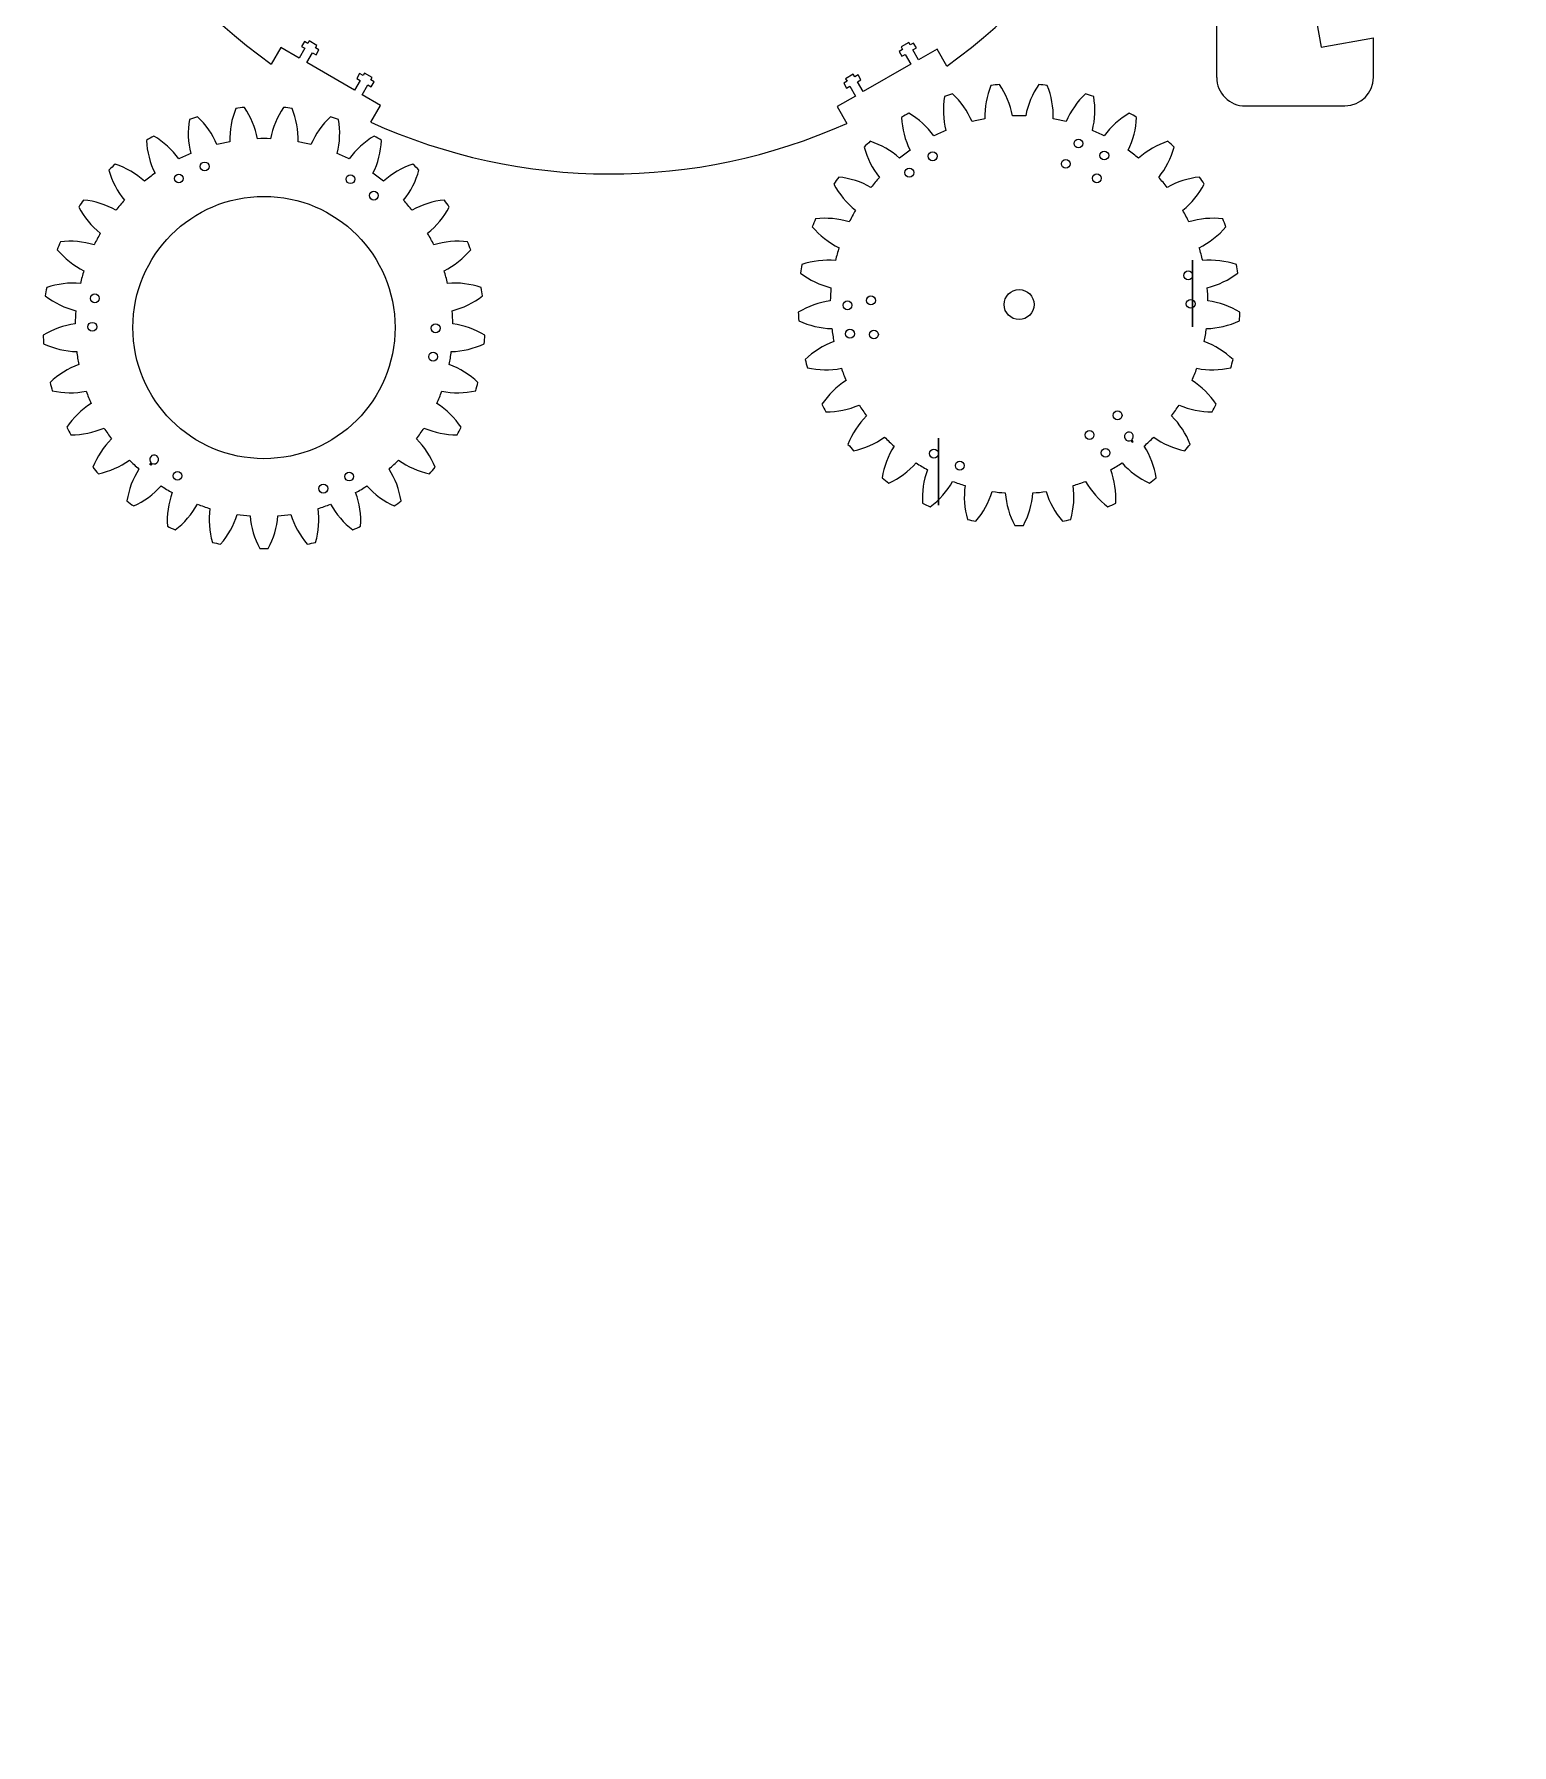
# Model space of a CAD drawing. Header units: millimetres. Extents: x -270 to 270, y -1120 to 1355.
# Drawn here: x -270 to 248, y -1120 to -520 of the extents above; entities that cross this region are included whole.
import ezdxf

# ---------------------------------------------------------------- set-up
doc = ezdxf.new("R2010")
doc.units = ezdxf.units.MM
doc.header["$MEASUREMENT"] = 0
doc.layers.add('Layer 1', color=7, linetype='Continuous')

msp = doc.modelspace()

# ---------------------------------------------------------------- linework, layer by layer
at = {"layer": 'Layer 1', "lineweight": 15}
for points, knots in [([(248.4518, 593.1388), (248.4518, 618.5439), (227.8569, 639.1388), (202.4518, 639.1388), (202.4518, 639.1388), (177.0468, 639.1389), (156.4518, 618.544), (156.4518, 593.1389), (156.4518, 593.1389), (156.4517, 567.7339), (177.0465, 547.1389), (202.4516, 547.1388), (202.4516, 547.1388), (227.8567, 547.1387), (248.4516, 567.7335), (248.4518, 593.1386), (248.4578, 1355.2916), (248.4518, -931.1672), (248.4518, 593.1388)], [0, 0, 0, 0, 0.2, 0.2, 0.2, 0.2, 0.4, 0.4, 0.4, 0.4, 0.6, 0.6, 0.6, 0.6, 1, 1, 1, 1.0002, 1.0002, 1.0002, 1.0002]), ([(-21.1555, 562.1872), (-21.1555, 587.5922), (-41.7503, 608.1871), (-67.1554, 608.1872), (-67.1554, 608.1872), (-92.5605, 608.1872), (-113.1554, 587.5924), (-113.1555, 562.1873), (-113.1555, 562.1873), (-113.1555, 536.7822), (-92.5607, 516.1873), (-67.1556, 516.1872), (-67.1556, 516.1872), (-41.7506, 516.1871), (-21.1556, 536.7818), (-21.1555, 562.1869), (-21.1525, 1324.3399), (-21.1555, -962.1128), (-21.1555, 562.1872)], [0, 0, 0, 0, 0.2, 0.2, 0.2, 0.2, 0.4, 0.4, 0.4, 0.4, 0.6, 0.6, 0.6, 0.6, 1, 1, 1, 1.0003, 1.0003, 1.0003, 1.0003]), ([(-14.8503, 404.3228), (-14.8503, 429.7279), (-35.4452, 450.3228), (-60.8503, 450.3228), (-60.8503, 450.3228), (-86.2554, 450.3228), (-106.8503, 429.728), (-106.8503, 404.3229), (-106.8503, 404.3229), (-106.8504, 378.9179), (-86.2556, 358.3229), (-60.8505, 358.3228), (-60.8505, 358.3228), (-35.4454, 358.3227), (-14.8505, 378.9175), (-14.8503, 404.3226), (-14.8443, 1166.4756), (-14.8503, -1119.9832), (-14.8503, 404.3228)], [0, 0, 0, 0, 0.2, 0.2, 0.2, 0.2, 0.4, 0.4, 0.4, 0.4, 0.6, 0.6, 0.6, 0.6, 1, 1, 1, 1.0002, 1.0002, 1.0002, 1.0002]), ([(144.9309, -535.1982), (144.9341, -537.8504), (145.9907, -540.3926), (147.8684, -542.2657), (147.8684, -542.2657), (149.746, -544.1388), (152.2908, -545.1893), (154.943, -545.1861)], [0, 0, 0, 0, 0.33333333, 0.33333333, 0.33333333, 0.33333333, 1, 1, 1, 1]), ([(97.9813, -558.3509), (97.9813, -557.4949), (97.2874, -556.8009), (96.4313, -556.8009), (96.4313, -556.8009), (95.5753, -556.8009), (94.8813, -557.4949), (94.8813, -558.3509), (94.8813, -558.3509), (94.8813, -559.2069), (95.5753, -559.9009), (96.4313, -559.9009), (96.4313, -559.9009), (97.2873, -559.9009), (97.9813, -559.2069), (97.9813, -558.3509)], [0, 0, 0, 0, 0.2, 0.2, 0.2, 0.2, 0.4, 0.4, 0.4, 0.4, 0.6, 0.6, 0.6, 0.6, 1, 1, 1, 1]), ([(46.8382, -562.8401), (46.8382, -561.9841), (46.1442, -561.2901), (45.2882, -561.2901), (45.2882, -561.2901), (44.4321, -561.2901), (43.7382, -561.9841), (43.7382, -562.8401), (43.7382, -562.8401), (43.7382, -563.6961), (44.4321, -564.3901), (45.2882, -564.3901), (45.2882, -564.3901), (46.1442, -564.3901), (46.8382, -563.6961), (46.8382, -562.8401)], [0, 0, 0, 0, 0.2, 0.2, 0.2, 0.2, 0.4, 0.4, 0.4, 0.4, 0.6, 0.6, 0.6, 0.6, 1, 1, 1, 1]), ([(93.548, -565.4973), (93.548, -564.6412), (92.8541, -563.9473), (91.998, -563.9473), (91.998, -563.9473), (91.142, -563.9473), (90.448, -564.6412), (90.448, -565.4973), (90.448, -565.4973), (90.448, -566.3533), (91.142, -567.0473), (91.998, -567.0473), (91.998, -567.0473), (92.8541, -567.0473), (93.548, -566.3533), (93.548, -565.4973)], [0, 0, 0, 0, 0.2, 0.2, 0.2, 0.2, 0.4, 0.4, 0.4, 0.4, 0.6, 0.6, 0.6, 0.6, 1, 1, 1, 1]), ([(107.0456, -562.5745), (107.0456, -561.7184), (106.3516, -561.0245), (105.4956, -561.0245), (105.4956, -561.0245), (104.6396, -561.0245), (103.9456, -561.7184), (103.9456, -562.5745), (103.9456, -562.5745), (103.9456, -563.4305), (104.6396, -564.1245), (105.4956, -564.1245), (105.4956, -564.1245), (106.3516, -564.1245), (107.0456, -563.4305), (107.0456, -562.5745)], [0, 0, 0, 0, 0.2, 0.2, 0.2, 0.2, 0.4, 0.4, 0.4, 0.4, 0.6, 0.6, 0.6, 0.6, 1, 1, 1, 1]), ([(-217.5983, -570.6272), (-217.5983, -569.7711), (-218.2923, -569.0772), (-219.1483, -569.0772), (-219.1483, -569.0772), (-220.0044, -569.0772), (-220.6983, -569.7711), (-220.6983, -570.6272), (-220.6983, -570.6272), (-220.6983, -571.4832), (-220.0044, -572.1772), (-219.1483, -572.1772), (-219.1483, -572.1772), (-218.2923, -572.1772), (-217.5983, -571.4832), (-217.5983, -570.6272)], [0, 0, 0, 0, 0.2, 0.2, 0.2, 0.2, 0.4, 0.4, 0.4, 0.4, 0.6, 0.6, 0.6, 0.6, 1, 1, 1, 1]), ([(-208.534, -566.4036), (-208.534, -565.5475), (-209.228, -564.8536), (-210.084, -564.8536), (-210.084, -564.8536), (-210.9401, -564.8536), (-211.634, -565.5475), (-211.634, -566.4036), (-211.634, -566.4036), (-211.634, -567.2596), (-210.9401, -567.9536), (-210.084, -567.9536), (-210.084, -567.9536), (-209.228, -567.9536), (-208.534, -567.2596), (-208.534, -566.4036)], [0, 0, 0, 0, 0.2, 0.2, 0.2, 0.2, 0.4, 0.4, 0.4, 0.4, 0.6, 0.6, 0.6, 0.6, 1, 1, 1, 1]), ([(-157.3909, -570.8928), (-157.3909, -570.0367), (-158.0848, -569.3428), (-158.9409, -569.3428), (-158.9409, -569.3428), (-159.7969, -569.3428), (-160.4909, -570.0367), (-160.4909, -570.8928), (-160.4909, -570.8928), (-160.4909, -571.7488), (-159.7969, -572.4428), (-158.9409, -572.4428), (-158.9409, -572.4428), (-158.0848, -572.4428), (-157.3909, -571.7488), (-157.3909, -570.8928)], [0, 0, 0, 0, 0.2, 0.2, 0.2, 0.2, 0.4, 0.4, 0.4, 0.4, 0.6, 0.6, 0.6, 0.6, 1, 1, 1, 1]), ([(38.6483, -568.5782), (38.6483, -567.7222), (37.9543, -567.0282), (37.0983, -567.0282), (37.0983, -567.0282), (36.2422, -567.0282), (35.5483, -567.7222), (35.5483, -568.5782), (35.5483, -568.5782), (35.5483, -569.4343), (36.2422, -570.1282), (37.0983, -570.1282), (37.0983, -570.1282), (37.9543, -570.1282), (38.6483, -569.4343), (38.6483, -568.5782)], [0, 0, 0, 0, 0.2, 0.2, 0.2, 0.2, 0.4, 0.4, 0.4, 0.4, 0.6, 0.6, 0.6, 0.6, 1, 1, 1, 1]), ([(104.4252, -570.5656), (104.4252, -569.7095), (103.7312, -569.0156), (102.8752, -569.0156), (102.8752, -569.0156), (102.0191, -569.0156), (101.3252, -569.7095), (101.3252, -570.5656), (101.3252, -570.5656), (101.3252, -571.4216), (102.0191, -572.1156), (102.8752, -572.1156), (102.8752, -572.1156), (103.7312, -572.1156), (104.4252, -571.4216), (104.4252, -570.5656)], [0, 0, 0, 0, 0.2, 0.2, 0.2, 0.2, 0.4, 0.4, 0.4, 0.4, 0.6, 0.6, 0.6, 0.6, 1, 1, 1, 1]), ([(-149.201, -576.6309), (-149.201, -575.7749), (-149.895, -575.0809), (-150.751, -575.0809), (-150.751, -575.0809), (-151.607, -575.0809), (-152.301, -575.7749), (-152.301, -576.6309), (-152.301, -576.6309), (-152.301, -577.4869), (-151.607, -578.1809), (-150.751, -578.1809), (-150.751, -578.1809), (-149.895, -578.1809), (-149.201, -577.4869), (-149.201, -576.6309)], [0, 0, 0, 0, 0.2, 0.2, 0.2, 0.2, 0.4, 0.4, 0.4, 0.4, 0.6, 0.6, 0.6, 0.6, 1, 1, 1, 1]), ([(-143.2746, -622.9011), (-143.2746, -597.4961), (-163.8695, -576.9012), (-189.2746, -576.9011), (-189.2746, -576.9011), (-214.6796, -576.9011), (-235.2746, -597.4959), (-235.2746, -622.901), (-235.2746, -622.901), (-235.2747, -648.3061), (-214.6799, -668.901), (-189.2748, -668.9011), (-189.2748, -668.9011), (-163.8697, -668.9012), (-143.2748, -648.3065), (-143.2746, -622.9014), (-143.2746, -622.9014), (-143.2746, -622.9011), (-143.2746, -622.9011)], [0, 0, 0, 0, 0.2, 0.2, 0.2, 0.2, 0.4, 0.4, 0.4, 0.4, 0.6, 0.6, 0.6, 0.6, 1, 1, 1, 1.0003, 1.0003, 1.0003, 1.0003]), ([(136.5049, -604.6211), (136.5049, -603.7651), (135.811, -603.0711), (134.9549, -603.0711), (134.9549, -603.0711), (134.0989, -603.0711), (133.4049, -603.7651), (133.4049, -604.6211), (133.4049, -604.6211), (133.4049, -605.4772), (134.0989, -606.1711), (134.9549, -606.1711), (134.9549, -606.1711), (135.811, -606.1711), (136.5049, -605.4772), (136.5049, -604.6212), (136.5049, -578.9412), (136.5049, -655.9811), (136.5049, -604.6211)], [0, 0, 0, 0, 0.2, 0.2, 0.2, 0.2, 0.4, 0.4, 0.4, 0.4, 0.6, 0.6, 0.6, 0.6, 1, 1, 1, 1.0001, 1.0001, 1.0001, 1.0001]), ([(-247.0577, -612.6738), (-247.0577, -611.8178), (-247.7516, -611.1238), (-248.6076, -611.1238), (-248.6076, -611.1238), (-249.4637, -611.1238), (-250.1576, -611.8178), (-250.1577, -612.6738), (-250.1577, -612.6738), (-250.1577, -613.5299), (-249.4637, -614.2238), (-248.6077, -614.2238), (-248.6077, -614.2238), (-247.7516, -614.2238), (-247.0577, -613.5299), (-247.0577, -612.6738)], [0, 0, 0, 0, 0.2, 0.2, 0.2, 0.2, 0.4, 0.4, 0.4, 0.4, 0.6, 0.6, 0.6, 0.6, 1, 1, 1, 1]), ([(25.1944, -613.3871), (25.1944, -612.5311), (24.5004, -611.8371), (23.6444, -611.8371), (23.6444, -611.8371), (22.7883, -611.8371), (22.0944, -612.5311), (22.0944, -613.3871), (22.0944, -613.3871), (22.0944, -614.2431), (22.7883, -614.9371), (23.6444, -614.9371), (23.6444, -614.9371), (24.5004, -614.9371), (25.1944, -614.2431), (25.1944, -613.3871)], [0, 0, 0, 0, 0.2, 0.2, 0.2, 0.2, 0.4, 0.4, 0.4, 0.4, 0.6, 0.6, 0.6, 0.6, 1, 1, 1, 1]), ([(80.8717, -614.8479), (80.8717, -611.9484), (78.5212, -609.5979), (75.6217, -609.5979), (75.6217, -609.5979), (72.7222, -609.5979), (70.3717, -611.9484), (70.3717, -614.8479), (70.3717, -614.8479), (70.3717, -617.7474), (72.7222, -620.0979), (75.6217, -620.0979), (75.6217, -620.0979), (78.5212, -620.0979), (80.8717, -617.7474), (80.8717, -614.8479)], [0, 0, 0, 0, 0.2, 0.2, 0.2, 0.2, 0.4, 0.4, 0.4, 0.4, 0.6, 0.6, 0.6, 0.6, 1, 1, 1, 1]), ([(16.9645, -615.1141), (16.9645, -614.258), (16.2705, -613.5641), (15.4145, -613.5641), (15.4145, -613.5641), (14.5584, -613.5641), (13.8645, -614.258), (13.8645, -615.1141), (13.8645, -615.1141), (13.8645, -615.9701), (14.5584, -616.6641), (15.4145, -616.6641), (15.4145, -616.6641), (16.2705, -616.6641), (16.9645, -615.9701), (16.9645, -615.1141)], [0, 0, 0, 0, 0.2, 0.2, 0.2, 0.2, 0.4, 0.4, 0.4, 0.4, 0.6, 0.6, 0.6, 0.6, 1, 1, 1, 1]), ([(137.3794, -614.5828), (137.3794, -613.7268), (136.6854, -613.0328), (135.8294, -613.0328), (135.8294, -613.0328), (134.9733, -613.0328), (134.2794, -613.7268), (134.2794, -614.5828), (134.2794, -614.5828), (134.2794, -615.4389), (134.9733, -616.1328), (135.8294, -616.1328), (135.8294, -616.1328), (136.6854, -616.1328), (137.3794, -615.4389), (137.3794, -614.5828)], [0, 0, 0, 0, 0.2, 0.2, 0.2, 0.2, 0.4, 0.4, 0.4, 0.4, 0.6, 0.6, 0.6, 0.6, 1, 1, 1, 1]), ([(-247.9321, -622.6355), (-247.9321, -621.7795), (-248.626, -621.0855), (-249.4821, -621.0855), (-249.4821, -621.0855), (-250.3381, -621.0855), (-251.0321, -621.7795), (-251.0321, -622.6355), (-251.0321, -622.6355), (-251.0321, -623.4916), (-250.3381, -624.1855), (-249.4821, -624.1855), (-249.4821, -624.1855), (-248.626, -624.1855), (-247.9321, -623.4916), (-247.9321, -622.6355)], [0, 0, 0, 0, 0.2, 0.2, 0.2, 0.2, 0.4, 0.4, 0.4, 0.4, 0.6, 0.6, 0.6, 0.6, 1, 1, 1, 1]), ([(-127.5172, -623.1668), (-127.5172, -622.3107), (-128.2111, -621.6168), (-129.0672, -621.6168), (-129.0672, -621.6168), (-129.9232, -621.6168), (-130.6172, -622.3107), (-130.6172, -623.1668), (-130.6172, -623.1668), (-130.6172, -624.0228), (-129.9232, -624.7168), (-129.0672, -624.7168), (-129.0672, -624.7168), (-128.2111, -624.7168), (-127.5172, -624.0228), (-127.5172, -623.1668)], [0, 0, 0, 0, 0.2, 0.2, 0.2, 0.2, 0.4, 0.4, 0.4, 0.4, 0.6, 0.6, 0.6, 0.6, 1, 1, 1, 1]), ([(17.8389, -625.0758), (17.8389, -624.2197), (17.1449, -623.5258), (16.2889, -623.5258), (16.2889, -623.5258), (15.4329, -623.5258), (14.7389, -624.2197), (14.7389, -625.0758), (14.7389, -625.0758), (14.7389, -625.9318), (15.4328, -626.6258), (16.2889, -626.6258), (16.2889, -626.6258), (17.1449, -626.6258), (17.8389, -625.9318), (17.8389, -625.0758)], [0, 0, 0, 0, 0.2, 0.2, 0.2, 0.2, 0.4, 0.4, 0.4, 0.4, 0.6, 0.6, 0.6, 0.6, 1, 1, 1, 1]), ([(26.2437, -625.3411), (26.2437, -624.4851), (25.5497, -623.7911), (24.6937, -623.7911), (24.6937, -623.7911), (23.8376, -623.7911), (23.1437, -624.4851), (23.1437, -625.3411), (23.1437, -625.3411), (23.1437, -626.1972), (23.8376, -626.8911), (24.6937, -626.8911), (24.6937, -626.8911), (25.5497, -626.8911), (26.2437, -626.1972), (26.2437, -625.3411)], [0, 0, 0, 0, 0.2, 0.2, 0.2, 0.2, 0.4, 0.4, 0.4, 0.4, 0.6, 0.6, 0.6, 0.6, 1, 1, 1, 1]), ([(-128.3916, -633.1285), (-128.3916, -632.2724), (-129.0856, -631.5785), (-129.9416, -631.5785), (-129.9416, -631.5785), (-130.7976, -631.5785), (-131.4916, -632.2724), (-131.4916, -633.1285), (-131.4916, -633.1285), (-131.4916, -633.9845), (-130.7977, -634.6785), (-129.9416, -634.6785), (-129.9416, -634.6785), (-129.0856, -634.6785), (-128.3916, -633.9845), (-128.3916, -633.1285)], [0, 0, 0, 0, 0.2, 0.2, 0.2, 0.2, 0.4, 0.4, 0.4, 0.4, 0.6, 0.6, 0.6, 0.6, 1, 1, 1, 1]), ([(47.2982, -667.1224), (47.2982, -666.2664), (46.6043, -665.5725), (45.7482, -665.5724), (45.7482, -665.5724), (44.8922, -665.5724), (44.1982, -666.2664), (44.1982, -667.1224), (44.1982, -667.1224), (44.1982, -667.9785), (44.8922, -668.6724), (45.7482, -668.6724), (45.7482, -668.6724), (46.6043, -668.6725), (47.2982, -667.9785), (47.2982, -667.1225), (47.2982, -641.4425), (47.2982, -718.4824), (47.2982, -667.1224)], [0, 0, 0, 0, 0.2, 0.2, 0.2, 0.2, 0.4, 0.4, 0.4, 0.4, 0.6, 0.6, 0.6, 0.6, 1, 1, 1, 1.0001, 1.0001, 1.0001, 1.0001]), ([(111.7222, -653.7065), (111.7222, -652.8504), (111.0282, -652.1565), (110.1722, -652.1565), (110.1722, -652.1565), (109.3161, -652.1565), (108.6222, -652.8504), (108.6222, -653.7065), (108.6222, -653.7065), (108.6222, -654.5625), (109.3161, -655.2565), (110.1722, -655.2565), (110.1722, -655.2565), (111.0282, -655.2565), (111.7222, -654.5625), (111.7222, -653.7065)], [0, 0, 0, 0, 0.2, 0.2, 0.2, 0.2, 0.4, 0.4, 0.4, 0.4, 0.6, 0.6, 0.6, 0.6, 1, 1, 1, 1]), ([(101.8943, -660.5922), (101.8943, -659.7362), (101.2004, -659.0422), (100.3443, -659.0422), (100.3443, -659.0422), (99.4883, -659.0422), (98.7943, -659.7362), (98.7943, -660.5922), (98.7943, -660.5922), (98.7943, -661.4483), (99.4883, -662.1422), (100.3443, -662.1422), (100.3443, -662.1422), (101.2004, -662.1422), (101.8943, -661.4483), (101.8943, -660.5922)], [0, 0, 0, 0, 0.2, 0.2, 0.2, 0.2, 0.4, 0.4, 0.4, 0.4, 0.6, 0.6, 0.6, 0.6, 1, 1, 1, 1]), ([(115.1913, -662.2628), (115.7944, -661.7114), (115.866, -660.7866), (115.3548, -660.1491), (115.3548, -660.1491), (114.8437, -659.5116), (113.9254, -659.3804), (113.2561, -659.8493), (113.2561, -659.8493), (112.5869, -660.3182), (112.3966, -661.226), (112.8213, -661.9242), (112.8213, -661.9242), (113.2459, -662.6223), (114.1396, -662.8709), (114.8637, -662.4923)], [0, 0, 0, 0, 0.2, 0.2, 0.2, 0.2, 0.4, 0.4, 0.4, 0.4, 0.6, 0.6, 0.6, 0.6, 1, 1, 1, 1]), ([(107.5057, -666.8568), (107.5057, -666.0008), (106.8117, -665.3068), (105.9557, -665.3068), (105.9557, -665.3068), (105.0996, -665.3068), (104.4057, -666.0008), (104.4057, -666.8568), (104.4057, -666.8568), (104.4057, -667.7129), (105.0996, -668.4068), (105.9557, -668.4068), (105.9557, -668.4068), (106.8117, -668.4068), (107.5057, -667.7129), (107.5057, -666.8568)], [0, 0, 0, 0, 0.2, 0.2, 0.2, 0.2, 0.4, 0.4, 0.4, 0.4, 0.6, 0.6, 0.6, 0.6, 1, 1, 1, 1]), ([(-228.5164, -670.545), (-227.7923, -670.9236), (-226.8986, -670.675), (-226.474, -669.9769), (-226.474, -669.9769), (-226.0493, -669.2787), (-226.2396, -668.3708), (-226.9088, -667.902), (-226.9088, -667.902), (-227.5781, -667.4331), (-228.4964, -667.5643), (-229.0075, -668.2018), (-229.0075, -668.2018), (-229.5187, -668.8393), (-229.4472, -669.7641), (-228.844, -670.3154)], [0, 0, 0, 0, 0.2, 0.2, 0.2, 0.2, 0.4, 0.4, 0.4, 0.4, 0.6, 0.6, 0.6, 0.6, 1, 1, 1, 1]), ([(56.3625, -671.346), (56.3625, -670.49), (55.6686, -669.796), (54.8125, -669.796), (54.8125, -669.796), (53.9565, -669.796), (53.2625, -670.49), (53.2625, -671.346), (53.2625, -671.346), (53.2625, -672.2021), (53.9565, -672.896), (54.8125, -672.896), (54.8125, -672.896), (55.6686, -672.896), (56.3625, -672.2021), (56.3625, -671.346)], [0, 0, 0, 0, 0.2, 0.2, 0.2, 0.2, 0.4, 0.4, 0.4, 0.4, 0.6, 0.6, 0.6, 0.6, 1, 1, 1, 1]), ([(-218.0584, -674.9095), (-218.0584, -674.0535), (-218.7523, -673.3595), (-219.6084, -673.3595), (-219.6084, -673.3595), (-220.4644, -673.3595), (-221.1584, -674.0535), (-221.1584, -674.9095), (-221.1584, -674.9095), (-221.1584, -675.7655), (-220.4644, -676.4595), (-219.6084, -676.4595), (-219.6084, -676.4595), (-218.7524, -676.4595), (-218.0584, -675.7656), (-218.0584, -674.9095)], [0, 0, 0, 0, 0.2, 0.2, 0.2, 0.2, 0.4, 0.4, 0.4, 0.4, 0.6, 0.6, 0.6, 0.6, 1, 1, 1, 1]), ([(-166.9152, -679.3987), (-166.9152, -678.5427), (-167.6092, -677.8487), (-168.4652, -677.8487), (-168.4652, -677.8487), (-169.3213, -677.8487), (-170.0152, -678.5427), (-170.0152, -679.3987), (-170.0152, -679.3987), (-170.0152, -680.2547), (-169.3213, -680.9487), (-168.4652, -680.9487), (-168.4652, -680.9487), (-167.6092, -680.9487), (-166.9152, -680.2548), (-166.9152, -679.3987)], [0, 0, 0, 0, 0.2, 0.2, 0.2, 0.2, 0.4, 0.4, 0.4, 0.4, 0.6, 0.6, 0.6, 0.6, 1, 1, 1, 1]), ([(-157.8509, -675.1751), (-157.8509, -674.3191), (-158.5449, -673.6251), (-159.4009, -673.6251), (-159.4009, -673.6251), (-160.257, -673.6251), (-160.9509, -674.3191), (-160.9509, -675.1751), (-160.9509, -675.1751), (-160.9509, -676.0312), (-160.257, -676.7251), (-159.4009, -676.7251), (-159.4009, -676.7251), (-158.5449, -676.7251), (-157.8509, -676.0312), (-157.8509, -675.1751)], [0, 0, 0, 0, 0.2, 0.2, 0.2, 0.2, 0.4, 0.4, 0.4, 0.4, 0.6, 0.6, 0.6, 0.6, 1, 1, 1, 1])]:
    msp.add_open_spline(points, degree=3, knots=knots, dxfattribs=at)
for points in [[(144.9309, -535.1982), (144.9309, -535.1982), (144.5692, -235.1984), (144.5692, -235.1984)], [(-269.8805, -385.7141), (-264.239, -443.6866), (-233.9673, -496.4428), (-186.7636, -530.5667)], [(50.2155, -531.198), (97.6004, -497.3261), (128.1527, -444.7319), (134.103, -386.7903)], [(179.7323, -514.1678), (179.7323, -514.1678), (181.5855, -524.6045), (181.5855, -524.6045)], [(181.5855, -524.6045), (181.5855, -524.6045), (199.9143, -521.3499), (199.9143, -521.3499)], [(199.9309, -535.1319), (199.9309, -535.1319), (199.9143, -521.3499), (199.9143, -521.3499)], [(-183.3517, -524.6933), (-183.3517, -524.6933), (-186.7636, -530.5667), (-186.7636, -530.5667)], [(-176.9097, -528.4355), (-176.9097, -528.4355), (-183.3517, -524.6933), (-183.3517, -524.6933)], [(-174.9005, -524.9767), (-174.9005, -524.9767), (-176.9097, -528.4355), (-176.9097, -528.4355)], [(-175.0805, -522.5592), (-175.0805, -522.5592), (-176.0851, -524.2885), (-176.0851, -524.2885)], [(-176.0851, -524.2885), (-176.0851, -524.2885), (-174.9005, -524.9767), (-174.9005, -524.9767)], [(-173.8959, -523.2473), (-173.8959, -523.2473), (-175.0805, -522.5592), (-175.0805, -522.5592)], [(-174.2292, -529.9926), (-174.2292, -529.9926), (-172.22, -526.5338), (-172.22, -526.5338)], [(-173.3936, -522.3826), (-173.3936, -522.3826), (-173.8959, -523.2473), (-173.8959, -523.2473)], [(-170.713, -523.9398), (-170.713, -523.9398), (-173.3936, -522.3826), (-173.3936, -522.3826)], [(-172.22, -526.5338), (-172.22, -526.5338), (-171.0267, -527.227), (-171.0267, -527.227)], [(-171.2153, -524.8045), (-171.2153, -524.8045), (-170.713, -523.9398), (-170.713, -523.9398)], [(-170.0221, -525.4976), (-170.0221, -525.4976), (-171.2153, -524.8045), (-171.2153, -524.8045)], [(-171.0267, -527.227), (-171.0267, -527.227), (-170.0221, -525.4976), (-170.0221, -525.4976)], [(34.6982, -525.353), (34.6982, -525.353), (33.5099, -526.0349), (33.5099, -526.0349)], [(33.5099, -526.0349), (33.5099, -526.0349), (34.5053, -527.7696), (34.5053, -527.7696)], [(36.8893, -522.9428), (36.8893, -522.9428), (34.2005, -524.4857), (34.2005, -524.4857)], [(34.2005, -524.4857), (34.2005, -524.4857), (34.6982, -525.353), (34.6982, -525.353)], [(34.5053, -527.7696), (34.5053, -527.7696), (35.6936, -527.0877), (35.6936, -527.0877)], [(35.6936, -527.0877), (35.6936, -527.0877), (37.6844, -530.5572), (37.6844, -530.5572)], [(37.387, -523.8102), (37.387, -523.8102), (36.8893, -522.9428), (36.8893, -522.9428)], [(38.584, -523.1234), (38.584, -523.1234), (37.387, -523.8102), (37.387, -523.8102)], [(38.3824, -525.5449), (38.3824, -525.5449), (39.5793, -524.8581), (39.5793, -524.8581)], [(40.3732, -529.0143), (40.3732, -529.0143), (38.3824, -525.5449), (38.3824, -525.5449)], [(39.5793, -524.8581), (39.5793, -524.8581), (38.584, -523.1234), (38.584, -523.1234)], [(46.8349, -525.3065), (46.8349, -525.3065), (40.3732, -529.0143), (40.3732, -529.0143)], [(50.2155, -531.198), (50.2155, -531.198), (46.8349, -525.3065), (46.8349, -525.3065)], [(-157.5407, -539.6871), (-157.5407, -539.6871), (-174.2292, -529.9926), (-174.2292, -529.9926)], [(-155.7115, -533.8108), (-155.7115, -533.8108), (-156.7161, -535.5402), (-156.7161, -535.5402)], [(-154.5268, -534.499), (-154.5268, -534.499), (-155.7115, -533.8108), (-155.7115, -533.8108)], [(-154.0245, -533.6343), (-154.0245, -533.6343), (-154.5268, -534.499), (-154.5268, -534.499)], [(-151.344, -535.1914), (-151.344, -535.1914), (-154.0245, -533.6343), (-154.0245, -533.6343)], [(37.6844, -530.5572), (37.6844, -530.5572), (20.9444, -540.1626), (20.9444, -540.1626)], [(-155.5314, -536.2283), (-155.5314, -536.2283), (-157.5407, -539.6871), (-157.5407, -539.6871)], [(-156.7161, -535.5402), (-156.7161, -535.5402), (-155.5314, -536.2283), (-155.5314, -536.2283)], [(-154.8601, -541.2442), (-154.8601, -541.2442), (-152.8509, -537.7855), (-152.8509, -537.7855)], [(-152.8509, -537.7855), (-152.8509, -537.7855), (-151.6576, -538.4787), (-151.6576, -538.4787)], [(-151.8463, -536.0561), (-151.8463, -536.0561), (-151.344, -535.1914), (-151.344, -535.1914)], [(-150.653, -536.7493), (-150.653, -536.7493), (-151.8463, -536.0561), (-151.8463, -536.0561)], [(-151.6576, -538.4787), (-151.6576, -538.4787), (-150.653, -536.7493), (-150.653, -536.7493)], [(15.2695, -536.5013), (15.2695, -536.5013), (14.0812, -537.1831), (14.0812, -537.1831)], [(14.0812, -537.1831), (14.0812, -537.1831), (15.0766, -538.9179), (15.0766, -538.9179)], [(17.4606, -534.0911), (17.4606, -534.0911), (14.7718, -535.634), (14.7718, -535.634)], [(14.7718, -535.634), (14.7718, -535.634), (15.2695, -536.5013), (15.2695, -536.5013)], [(15.0766, -538.9179), (15.0766, -538.9179), (16.2649, -538.236), (16.2649, -538.236)], [(16.2649, -538.236), (16.2649, -538.236), (18.2556, -541.7054), (18.2556, -541.7054)], [(17.9583, -534.9585), (17.9583, -534.9585), (17.4606, -534.0911), (17.4606, -534.0911)], [(19.1552, -534.2716), (19.1552, -534.2716), (17.9583, -534.9585), (17.9583, -534.9585)], [(18.9537, -536.6932), (18.9537, -536.6932), (20.1506, -536.0064), (20.1506, -536.0064)], [(20.9444, -540.1626), (20.9444, -540.1626), (18.9537, -536.6932), (18.9537, -536.6932)], [(20.1506, -536.0064), (20.1506, -536.0064), (19.1552, -534.2716), (19.1552, -534.2716)], [(65.7576, -537.9782), (64.2504, -541.6943), (63.5303, -545.6825), (63.6427, -549.6909)], [(68.7306, -537.6549), (67.7376, -537.7435), (66.7464, -537.8513), (65.7576, -537.9782)], [(73.3138, -548.6391), (72.5619, -544.7002), (71.0013, -540.9601), (68.7306, -537.6549)], [(82.5129, -537.6549), (80.2421, -540.9601), (78.6815, -544.7002), (77.9296, -548.6391)], [(85.4859, -537.9782), (84.4971, -537.8513), (83.5059, -537.7435), (82.5129, -537.6549)], [(87.6007, -549.6909), (87.7131, -545.6825), (86.9931, -541.6944), (85.4859, -537.9784)], [(189.9429, -545.1439), (195.4658, -545.1373), (199.9375, -540.6548), (199.9309, -535.1319)], [(-196.1658, -545.7081), (-197.1588, -545.7968), (-198.15, -545.9046), (-199.1388, -546.0315)], [(-191.5825, -556.6924), (-192.3344, -552.7534), (-193.895, -549.0133), (-196.1658, -545.7081)], [(-182.3835, -545.7081), (-184.6542, -549.0133), (-186.2148, -552.7534), (-186.9667, -556.6924)], [(-179.4105, -546.0315), (-180.3993, -545.9046), (-181.3905, -545.7968), (-182.3835, -545.7081)], [(-148.4182, -544.9864), (-148.4182, -544.9864), (-154.8601, -541.2442), (-154.8601, -541.2442)], [(-151.8301, -550.8598), (-151.8301, -550.8598), (-148.4182, -544.9864), (-148.4182, -544.9864)], [(18.2556, -541.7054), (18.2556, -541.7054), (11.7938, -545.4132), (11.7938, -545.4132)], [(11.7938, -545.4132), (11.7938, -545.4132), (15.1744, -551.3047), (15.1744, -551.3047)], [(49.4635, -541.8959), (48.7904, -545.849), (48.9445, -549.8988), (49.916, -553.7894)], [(52.2975, -540.941), (51.3467, -541.2411), (50.4019, -541.5594), (49.4635, -541.8959)], [(59.1348, -550.6832), (57.5538, -546.998), (55.2256, -543.6808), (52.2975, -540.941)], [(98.946, -540.941), (96.0178, -543.6808), (93.6897, -546.998), (92.1086, -550.6832)], [(101.78, -541.8959), (100.8416, -541.5594), (99.8967, -541.2411), (98.946, -540.941)], [(101.3275, -553.7894), (102.299, -549.8989), (102.4531, -545.8492), (101.78, -541.8961)], [(154.943, -545.1861), (154.943, -545.1861), (189.9429, -545.1439), (189.9429, -545.1439)], [(-215.4329, -549.9491), (-216.106, -553.9023), (-215.9519, -557.952), (-214.9804, -561.8426)], [(-212.5989, -548.9943), (-213.5496, -549.2943), (-214.4944, -549.6126), (-215.4329, -549.9491)], [(-205.7615, -558.7364), (-207.3426, -555.0512), (-209.6707, -551.734), (-212.5989, -548.9943)], [(-199.1388, -546.0315), (-200.6459, -549.7475), (-201.366, -553.7357), (-201.2536, -557.7441)], [(-177.2956, -557.7441), (-177.1832, -553.7357), (-177.9033, -549.7476), (-179.4104, -546.0316)], [(-165.9504, -548.9943), (-168.8785, -551.734), (-171.2067, -555.0512), (-172.7877, -558.7364)], [(-163.1164, -549.9491), (-164.0548, -549.6126), (-164.9996, -549.2943), (-165.9504, -548.9943)], [(-163.5689, -561.8426), (-162.5974, -557.9521), (-162.4433, -553.9024), (-163.1164, -549.9493)], [(-151.8301, -550.8598), (-98.8037, -574.9603), (-37.9796, -575.1224), (15.1744, -551.3047)], [(36.955, -547.683), (36.091, -548.1804), (35.2367, -548.6944), (34.3925, -549.2247)], [(34.3925, -549.2247), (34.585, -553.2301), (35.606, -557.1521), (37.3912, -560.7429)], [(45.7268, -555.7275), (43.3905, -552.4684), (40.4036, -549.7292), (36.955, -547.683)], [(63.6427, -549.6909), (62.129, -549.9692), (60.6255, -550.3002), (59.1348, -550.6832)], [(77.9296, -548.6391), (76.3915, -548.5855), (74.852, -548.5855), (73.3138, -548.6391)], [(92.1086, -550.6832), (90.618, -550.3002), (89.1144, -549.9692), (87.6007, -549.6909)], [(114.2885, -547.683), (110.8398, -549.7292), (107.853, -552.4684), (105.5167, -555.7275)], [(113.8523, -560.7429), (115.6374, -557.1521), (116.6585, -553.2301), (116.8509, -549.2247)], [(116.8509, -549.2247), (116.0068, -548.6944), (115.1525, -548.1804), (114.2885, -547.683)], [(-227.9414, -555.7362), (-228.8054, -556.2336), (-229.6597, -556.7476), (-230.5038, -557.278)], [(-230.5038, -557.278), (-230.3114, -561.2834), (-229.2903, -565.2053), (-227.5052, -568.7961)], [(-219.1696, -563.7807), (-221.5059, -560.5216), (-224.4927, -557.7824), (-227.9414, -555.7362)], [(-201.2536, -557.7441), (-202.7673, -558.0224), (-204.2709, -558.3534), (-205.7615, -558.7364)], [(-186.9667, -556.6924), (-188.5049, -556.6387), (-190.0444, -556.6387), (-191.5825, -556.6924)], [(-172.7877, -558.7364), (-174.2784, -558.3534), (-175.7819, -558.0224), (-177.2956, -557.7441)], [(-150.6079, -555.7362), (-154.0565, -557.7824), (-157.0434, -560.5216), (-159.3797, -563.7807)], [(-151.0441, -568.7961), (-149.2589, -565.2053), (-148.2379, -561.2834), (-148.0454, -557.278)], [(-148.0454, -557.278), (-148.8896, -556.7476), (-149.7439, -556.2336), (-150.6079, -555.7362)], [(23.4205, -557.5655), (22.6836, -558.237), (21.9598, -558.9226), (21.2494, -559.622)], [(33.7166, -563.5362), (30.7343, -560.8555), (27.2284, -558.8225), (23.4205, -557.5655)], [(49.916, -553.7894), (48.4975, -554.3866), (47.1002, -555.033), (45.7268, -555.7275)], [(105.5167, -555.7275), (104.1432, -555.033), (102.746, -554.3866), (101.3275, -553.7894)], [(127.823, -557.5655), (124.015, -558.8225), (120.5092, -560.8555), (117.5269, -563.5362)], [(129.9941, -559.622), (129.2837, -558.9226), (128.5598, -558.237), (127.823, -557.5655)], [(-214.9804, -561.8426), (-216.3989, -562.4398), (-217.7961, -563.0862), (-219.1696, -563.7807)], [(-159.3797, -563.7807), (-160.7531, -563.0862), (-162.1504, -562.4398), (-163.5689, -561.8426)], [(21.2494, -559.622), (22.2984, -563.4924), (24.1387, -567.1032), (26.654, -570.2263)], [(37.3912, -560.7429), (36.1342, -561.631), (34.9086, -562.5627), (33.7166, -563.5362)], [(117.5269, -563.5362), (116.3348, -562.5627), (115.1092, -561.631), (113.8523, -560.7429)], [(124.5894, -570.2263), (127.1048, -567.1032), (128.9451, -563.4924), (129.9941, -559.622)], [(-241.4759, -565.6187), (-242.2127, -566.2902), (-242.9366, -566.9758), (-243.647, -567.6753)], [(-243.647, -567.6753), (-242.598, -571.5456), (-240.7577, -575.1564), (-238.2423, -578.2795)], [(-231.1798, -571.5895), (-234.1621, -568.9088), (-237.6679, -566.8757), (-241.4759, -565.6187)], [(-227.5052, -568.7961), (-228.7621, -569.6843), (-229.9877, -570.6159), (-231.1798, -571.5895)], [(-147.3695, -571.5895), (-148.5615, -570.6159), (-149.7871, -569.6843), (-151.0441, -568.7961)], [(-137.0734, -565.6187), (-140.8813, -566.8757), (-144.3872, -568.9088), (-147.3695, -571.5895)], [(-140.3069, -578.2795), (-137.7916, -575.1564), (-135.9513, -571.5456), (-134.9023, -567.6753)], [(-134.9023, -567.6753), (-135.6127, -566.9758), (-136.3365, -566.2902), (-137.0734, -565.6187)], [(12.3269, -570.1264), (11.7516, -570.9406), (11.1921, -571.7658), (10.6487, -572.6016)], [(10.6487, -572.6016), (12.5052, -576.156), (15.0786, -579.2868), (18.2065, -581.7961)], [(23.6658, -573.7443), (20.1769, -571.7673), (16.316, -570.5354), (12.3269, -570.1264)], [(26.654, -570.2263), (25.6174, -571.3639), (24.6207, -572.5372), (23.6658, -573.7443)], [(127.5777, -573.7443), (126.6228, -572.5372), (125.6261, -571.3639), (124.5894, -570.2263)], [(138.9166, -570.1264), (134.9275, -570.5354), (131.0665, -571.7673), (127.5777, -573.7443)], [(133.0369, -581.7961), (136.1648, -579.2868), (138.7383, -576.156), (140.5948, -572.6016)], [(140.5948, -572.6016), (140.0514, -571.7658), (139.4918, -570.9406), (138.9166, -570.1264)], [(-252.5695, -578.1796), (-253.1447, -578.9938), (-253.7043, -579.8191), (-254.2477, -580.6549)], [(-254.2477, -580.6549), (-252.3912, -584.2093), (-249.8177, -587.34), (-246.6898, -589.8493)], [(-241.2306, -581.7975), (-244.7194, -579.8205), (-248.5803, -578.5887), (-252.5695, -578.1796)], [(-238.2423, -578.2795), (-239.279, -579.4171), (-240.2757, -580.5905), (-241.2306, -581.7975)], [(-137.3187, -581.7975), (-138.2736, -580.5905), (-139.2703, -579.4171), (-140.3069, -578.2795)], [(-125.9798, -578.1796), (-129.9689, -578.5887), (-133.8298, -579.8205), (-137.3187, -581.7975)], [(-131.8594, -589.8493), (-128.7315, -587.34), (-126.158, -584.2093), (-124.3015, -580.6549)], [(-124.3015, -580.6549), (-124.845, -579.8191), (-125.4045, -578.9938), (-125.9798, -578.1796)], [(18.2065, -581.7961), (17.4387, -583.1299), (16.7175, -584.4902), (16.0444, -585.8742)], [(135.199, -585.8742), (134.5259, -584.4902), (133.8048, -583.1299), (133.0369, -581.7961)], [(4.1929, -584.7785), (3.8061, -585.6973), (3.437, -586.6235), (3.086, -587.5566)], [(3.086, -587.5566), (5.6632, -590.6288), (8.8495, -593.1332), (12.4437, -594.9114)], [(16.0444, -585.8742), (12.2122, -584.6935), (8.1767, -584.3204), (4.1929, -584.7785)], [(147.0506, -584.7785), (143.0668, -584.3204), (139.0313, -584.6935), (135.199, -585.8742)], [(138.7998, -594.9114), (142.394, -593.1332), (145.5803, -590.6288), (148.1575, -587.5566)], [(148.1575, -587.5566), (147.8064, -586.6235), (147.4374, -585.6973), (147.0506, -584.7785)], [(-260.7035, -592.8317), (-261.0903, -593.7505), (-261.4593, -594.6768), (-261.8104, -595.6098)], [(-248.8519, -593.9275), (-252.6842, -592.7467), (-256.7197, -592.3736), (-260.7035, -592.8317)], [(-246.6898, -589.8493), (-247.4577, -591.1832), (-248.1788, -592.5434), (-248.8519, -593.9275)], [(-129.6973, -593.9275), (-130.3704, -592.5434), (-131.0916, -591.1832), (-131.8594, -589.8493)], [(-117.8458, -592.8317), (-121.8296, -592.3736), (-125.8651, -592.7467), (-129.6973, -593.9275)], [(-116.7389, -595.6098), (-117.0899, -594.6768), (-117.459, -593.7505), (-117.8458, -592.8317)], [(-261.8104, -595.6098), (-259.2332, -598.682), (-256.0469, -601.1864), (-252.4527, -602.9646)], [(-126.0966, -602.9646), (-122.5024, -601.1864), (-119.3161, -598.682), (-116.7389, -595.6098)], [(11.2088, -599.359), (7.2123, -599.0297), (3.191, -599.5328), (-0.6012, -600.8366)], [(12.4437, -594.9114), (11.9805, -596.3791), (11.5687, -597.8626), (11.2088, -599.359)], [(140.0346, -599.359), (139.6748, -597.8626), (139.2629, -596.3791), (138.7998, -594.9114)], [(151.8446, -600.8366), (148.0525, -599.5328), (144.0311, -599.0297), (140.0346, -599.359)], [(-252.4527, -602.9646), (-252.9158, -604.4324), (-253.3277, -605.9158), (-253.6875, -607.4122)], [(-124.8617, -607.4122), (-125.2216, -605.9158), (-125.6334, -604.4324), (-126.0966, -602.9646)], [(-0.6012, -600.8366), (-0.7814, -601.8171), (-0.9427, -602.801), (-1.085, -603.7877)], [(-1.085, -603.7877), (2.0924, -606.2341), (5.7426, -607.9949), (9.635, -608.9589)], [(141.6085, -608.9589), (145.5009, -607.9949), (149.1511, -606.2341), (152.3285, -603.7877)], [(152.3285, -603.7877), (152.1862, -602.801), (152.0249, -601.8171), (151.8446, -600.8366)], [(-265.4975, -608.8898), (-265.6778, -609.8703), (-265.8391, -610.8542), (-265.9814, -611.8409)], [(-265.9814, -611.8409), (-262.804, -614.2873), (-259.1538, -616.0481), (-255.2614, -617.0121)], [(-253.6875, -607.4122), (-257.684, -607.0829), (-261.7054, -607.586), (-265.4975, -608.8898)], [(-113.0517, -608.8898), (-116.8439, -607.586), (-120.8652, -607.0829), (-124.8617, -607.4122)], [(-123.2879, -617.0121), (-119.3955, -616.0481), (-115.7453, -614.2873), (-112.5679, -611.8409)], [(-112.5679, -611.8409), (-112.7102, -610.8542), (-112.8715, -609.8703), (-113.0517, -608.8898)], [(9.635, -608.9589), (9.4982, -610.4919), (9.4148, -612.0292), (9.3851, -613.568)], [(141.8584, -613.568), (141.8286, -612.0292), (141.7453, -610.4919), (141.6085, -608.9589)], [(-255.2614, -617.0121), (-255.3982, -618.5451), (-255.4815, -620.0824), (-255.5113, -621.6212)], [(-123.038, -621.6212), (-123.0677, -620.0824), (-123.1511, -618.5451), (-123.2879, -617.0121)], [(9.3851, -613.568), (5.4113, -614.1055), (1.5921, -615.4613), (-1.8312, -617.5498)], [(-1.8312, -617.5498), (-1.7964, -618.5462), (-1.7424, -619.5417), (-1.6693, -620.536)], [(153.0746, -617.5498), (149.6514, -615.4613), (145.8322, -614.1055), (141.8584, -613.568)], [(152.9127, -620.536), (152.9859, -619.5417), (153.0399, -618.5462), (153.0746, -617.5498)], [(-255.5113, -621.6212), (-259.4851, -622.1587), (-263.3043, -623.5146), (-266.7275, -625.6031)], [(-111.8217, -625.6031), (-115.245, -623.5146), (-119.0642, -622.1587), (-123.038, -621.6212)], [(-1.6693, -620.536), (1.9597, -622.2421), (5.9031, -623.1771), (9.9118, -623.2818)], [(9.9118, -623.2818), (10.1077, -624.8084), (10.3568, -626.3276), (10.6585, -627.8368)], [(140.5849, -627.8368), (140.8867, -626.3276), (141.1358, -624.8084), (141.3317, -623.2818)], [(141.3317, -623.2818), (145.3404, -623.1771), (149.2837, -622.2421), (152.9127, -620.536)], [(-266.7275, -625.6031), (-266.6928, -626.5994), (-266.6388, -627.595), (-266.5656, -628.5892)], [(-266.5656, -628.5892), (-262.9366, -630.2953), (-258.9933, -631.2303), (-254.9846, -631.335)], [(-123.5647, -631.335), (-119.556, -631.2303), (-115.6126, -630.2953), (-111.9836, -628.5892)], [(-111.9836, -628.5892), (-111.9105, -627.595), (-111.8565, -626.5994), (-111.8217, -625.6031)], [(10.6585, -627.8368), (6.8931, -629.216), (3.4547, -631.3612), (0.5605, -634.1367)], [(150.683, -634.1367), (147.7887, -631.3612), (144.3503, -629.216), (140.5849, -627.8368)], [(-254.2378, -635.89), (-258.0032, -637.2693), (-261.4416, -639.4144), (-264.3359, -642.19)], [(-254.9846, -631.335), (-254.7887, -632.8616), (-254.5396, -634.3808), (-254.2378, -635.89)], [(-124.3114, -635.89), (-124.0097, -634.3808), (-123.7606, -632.8616), (-123.5647, -631.335)], [(-114.2134, -642.19), (-117.1076, -639.4144), (-120.546, -637.2693), (-124.3114, -635.89)], [(0.5605, -634.1367), (0.8086, -635.1023), (1.0753, -636.063), (1.3605, -637.0183)], [(149.8829, -637.0183), (150.1681, -636.063), (150.4349, -635.1023), (150.683, -634.1367)], [(1.3605, -637.0183), (5.2714, -637.9044), (9.3236, -637.9698), (13.2611, -637.2103)], [(14.9696, -641.4983), (11.5887, -643.6547), (8.6918, -646.4889), (6.4619, -649.8217)], [(13.2611, -637.2103), (13.7806, -638.6591), (14.3504, -640.0893), (14.9696, -641.4983)], [(136.2739, -641.4983), (136.893, -640.0893), (137.4629, -638.6591), (137.9824, -637.2103)], [(144.7816, -649.8217), (142.5516, -646.4889), (139.6548, -643.6547), (136.2739, -641.4983)], [(137.9824, -637.2103), (141.9199, -637.9698), (145.972, -637.9044), (149.8829, -637.0183)], [(-264.3359, -642.19), (-264.0878, -643.1555), (-263.821, -644.1162), (-263.5358, -645.0715)], [(-263.5358, -645.0715), (-259.6249, -645.9576), (-255.5728, -646.023), (-251.6353, -645.2635)], [(-251.6353, -645.2635), (-251.1158, -646.7123), (-250.5459, -648.1425), (-249.9268, -649.5515)], [(-128.6225, -649.5515), (-128.0033, -648.1425), (-127.4335, -646.7123), (-126.914, -645.2635)], [(-126.914, -645.2635), (-122.9765, -646.023), (-118.9243, -645.9576), (-115.0134, -645.0715)], [(-115.0134, -645.0715), (-114.7282, -644.1162), (-114.4615, -643.1555), (-114.2134, -642.19)], [(-249.9268, -649.5515), (-253.3077, -651.708), (-256.2045, -654.5421), (-258.4345, -657.875)], [(-120.1148, -657.875), (-122.3447, -654.5421), (-125.2416, -651.708), (-128.6225, -649.5515)], [(6.4619, -649.8217), (6.9118, -650.7114), (7.3788, -651.5923), (7.8627, -652.4639)], [(7.8627, -652.4639), (11.8726, -652.4886), (15.8441, -651.6813), (19.5263, -650.0932)], [(22.1166, -653.9137), (19.2784, -656.7465), (17.0585, -660.1371), (15.5972, -663.8714)], [(19.5263, -650.0932), (20.3451, -651.3964), (21.2091, -652.6707), (22.1166, -653.9137)], [(129.1268, -653.9137), (130.0344, -652.6707), (130.8984, -651.3964), (131.7172, -650.0932)], [(135.6463, -663.8714), (134.185, -660.1371), (131.9651, -656.7465), (129.1268, -653.9137)], [(131.7172, -650.0932), (135.3993, -651.6813), (139.3708, -652.4886), (143.3808, -652.4639)], [(143.3808, -652.4639), (143.8647, -651.5923), (144.3317, -650.7114), (144.7816, -649.8217)], [(-258.4345, -657.875), (-257.9846, -658.7646), (-257.5176, -659.6455), (-257.0337, -660.5171)], [(-257.0337, -660.5171), (-253.0237, -660.5418), (-249.0522, -659.7346), (-245.3701, -658.1464)], [(-245.3701, -658.1464), (-244.5513, -659.4496), (-243.6873, -660.7239), (-242.7797, -661.9669)], [(-135.7695, -661.9669), (-134.8619, -660.7239), (-133.998, -659.4496), (-133.1792, -658.1464)], [(-133.1792, -658.1464), (-129.497, -659.7346), (-125.5255, -660.5418), (-121.5156, -660.5171)], [(-121.5156, -660.5171), (-121.0317, -659.6455), (-120.5647, -658.7646), (-120.1148, -657.875)], [(-242.7797, -661.9669), (-245.618, -664.7997), (-247.8379, -668.1903), (-249.2992, -671.9246)], [(-129.2501, -671.9246), (-130.7114, -668.1903), (-132.9313, -664.7997), (-135.7695, -661.9669)], [(15.5972, -663.8714), (16.2278, -664.6435), (16.8732, -665.4034), (17.5332, -666.1506)], [(17.5332, -666.1506), (21.4547, -665.3127), (25.1598, -663.6706), (28.4145, -661.3281)], [(31.7655, -664.5023), (29.6026, -667.8791), (28.1635, -671.6676), (27.5391, -675.6288)], [(28.4145, -661.3281), (29.4943, -662.4248), (30.612, -663.4835), (31.7655, -664.5023)], [(114.8637, -662.4923), (114.8637, -662.4923), (115.3228, -663.1475), (115.3228, -663.1475)], [(115.6504, -662.918), (115.6504, -662.918), (115.1913, -662.2628), (115.1913, -662.2628)], [(115.3228, -663.1475), (115.3228, -663.1475), (115.6504, -662.918), (115.6504, -662.918)], [(119.4779, -664.5023), (120.6315, -663.4835), (121.7492, -662.4248), (122.829, -661.3281)], [(123.7044, -675.6288), (123.08, -671.6676), (121.6409, -667.8791), (119.4779, -664.5023)], [(122.829, -661.3281), (126.0837, -663.6706), (129.7888, -665.3127), (133.7103, -666.1506)], [(133.7103, -666.1506), (134.3702, -665.4034), (135.0157, -664.6435), (135.6463, -663.8714)], [(-249.2992, -671.9246), (-248.6686, -672.6967), (-248.0231, -673.4566), (-247.3632, -674.2039)], [(-247.3632, -674.2039), (-243.4417, -673.3659), (-239.7366, -671.7238), (-236.4819, -669.3813)], [(-236.4819, -669.3813), (-235.4021, -670.478), (-234.2844, -671.5367), (-233.1308, -672.5556)], [(-229.3031, -670.9706), (-229.3031, -670.9706), (-228.844, -670.3154), (-228.844, -670.3154)], [(-228.9755, -671.2002), (-228.9755, -671.2002), (-229.3031, -670.9706), (-229.3031, -670.9706)], [(-228.5164, -670.545), (-228.5164, -670.545), (-228.9755, -671.2002), (-228.9755, -671.2002)], [(-145.4184, -672.5556), (-144.2649, -671.5367), (-143.1472, -670.478), (-142.0673, -669.3813)], [(-142.0673, -669.3813), (-138.8127, -671.7238), (-135.1076, -673.3659), (-131.1861, -674.2039)], [(-131.1861, -674.2039), (-130.5261, -673.4566), (-129.8807, -672.6967), (-129.2501, -671.9246)], [(29.9198, -677.4385), (33.5695, -675.7772), (36.835, -673.377), (39.51, -670.3895)], [(39.51, -670.3895), (40.8003, -671.2285), (42.1195, -672.0222), (43.4651, -672.7692)], [(107.7784, -672.7692), (109.124, -672.0222), (110.4432, -671.2285), (111.7335, -670.3895)], [(111.7335, -670.3895), (114.4085, -673.377), (117.6739, -675.7772), (121.3236, -677.4385)], [(-233.1308, -672.5556), (-235.2938, -675.9323), (-236.7329, -679.7209), (-237.3573, -683.682)], [(-141.192, -683.682), (-141.8164, -679.7209), (-143.2555, -675.9323), (-145.4184, -672.5556)], [(27.5391, -675.6288), (28.321, -676.2473), (29.1147, -676.8506), (29.9198, -677.4385)], [(43.4651, -672.7692), (42.0786, -676.532), (41.4876, -680.5413), (41.7293, -684.5441)], [(44.4434, -685.7998), (47.6507, -683.3927), (50.3238, -680.3466), (52.2941, -676.854)], [(52.2941, -676.854), (53.7346, -677.3959), (55.1935, -677.8875), (56.6683, -678.3278)], [(94.5752, -678.3278), (96.0499, -677.8875), (97.5089, -677.3959), (98.9494, -676.854)], [(98.9494, -676.854), (100.9196, -680.3466), (103.5928, -683.3927), (106.8, -685.7998)], [(109.5141, -684.5441), (109.7559, -680.5414), (109.1649, -676.5321), (107.7784, -672.7694)], [(121.3236, -677.4385), (122.1288, -676.8506), (122.9225, -676.2473), (123.7044, -675.6288)], [(-237.3573, -683.682), (-236.5754, -684.3005), (-235.7817, -684.9039), (-234.9765, -685.4918)], [(-234.9765, -685.4918), (-231.3268, -683.8304), (-228.0614, -681.4302), (-225.3864, -678.4428)], [(-225.3864, -678.4428), (-224.096, -679.2817), (-222.7769, -680.0754), (-221.4313, -680.8225)], [(-221.4313, -680.8225), (-222.8177, -684.5852), (-223.4088, -688.5946), (-223.167, -692.5973)], [(-157.118, -680.8225), (-155.7724, -680.0754), (-154.4532, -679.2817), (-153.1629, -678.4428)], [(-155.3822, -692.5973), (-155.1405, -688.5946), (-155.7315, -684.5853), (-157.1179, -680.8226)], [(-153.1629, -678.4428), (-150.4879, -681.4302), (-147.2224, -683.8304), (-143.5727, -685.4918)], [(-143.5727, -685.4918), (-142.7676, -684.9039), (-141.9739, -684.3005), (-141.192, -683.682)], [(56.6683, -678.3278), (56.1231, -682.3006), (56.4078, -686.3433), (57.5043, -690.2005)], [(60.4249, -690.8434), (63.0397, -687.8031), (64.9956, -684.2536), (66.1689, -680.4191)], [(66.1689, -680.4191), (67.6922, -680.6387), (69.2228, -680.8051), (70.7577, -680.9181)], [(70.7577, -680.9181), (71.0793, -684.9152), (72.2264, -688.8022), (74.1265, -692.3335)], [(77.117, -692.3335), (79.0171, -688.8022), (80.1642, -684.9152), (80.4858, -680.9181)], [(80.4858, -680.9181), (82.0207, -680.8051), (83.5512, -680.6387), (85.0745, -680.4191)], [(85.0745, -680.4191), (86.2479, -684.2536), (88.2037, -687.8031), (90.8185, -690.8434)], [(93.7391, -690.2005), (94.8357, -686.3433), (95.1204, -682.3007), (94.5752, -678.328)], [(-220.4529, -693.853), (-217.2457, -691.4459), (-214.5725, -688.3998), (-212.6023, -684.9072)], [(-212.6023, -684.9072), (-211.1618, -685.4491), (-209.7028, -685.9407), (-208.2281, -686.381)], [(-208.2281, -686.381), (-208.7733, -690.3538), (-208.4886, -694.3965), (-207.392, -698.2537)], [(-204.4714, -698.8966), (-201.8566, -695.8563), (-199.9008, -692.3068), (-198.7274, -688.4723)], [(-198.7274, -688.4723), (-197.2041, -688.6919), (-195.6736, -688.8583), (-194.1387, -688.9713)], [(-194.1387, -688.9713), (-193.8171, -692.9685), (-192.67, -696.8554), (-190.7699, -700.3867)], [(-187.7794, -700.3867), (-185.8793, -696.8554), (-184.7322, -692.9685), (-184.4106, -688.9713)], [(-184.4106, -688.9713), (-182.8757, -688.8583), (-181.3451, -688.6919), (-179.8218, -688.4723)], [(-179.8218, -688.4723), (-178.6485, -692.3068), (-176.6926, -695.8563), (-174.0778, -698.8966)], [(-171.1572, -698.2537), (-170.0607, -694.3966), (-169.776, -690.3539), (-170.3211, -686.3812)], [(-170.3212, -686.381), (-168.8464, -685.9407), (-167.3875, -685.4491), (-165.947, -684.9072)], [(-165.947, -684.9072), (-163.9767, -688.3998), (-161.3036, -691.4459), (-158.0963, -693.853)], [(41.7293, -684.5441), (42.6259, -684.9801), (43.5307, -685.3987), (44.4434, -685.7998)], [(106.8, -685.7998), (107.7127, -685.3987), (108.6176, -684.9801), (109.5141, -684.5441)], [(-223.167, -692.5973), (-222.2705, -693.0333), (-221.3656, -693.4519), (-220.4529, -693.853)], [(-158.0963, -693.853), (-157.1836, -693.4519), (-156.2788, -693.0333), (-155.3822, -692.5973)], [(57.5043, -690.2005), (58.4736, -690.4335), (59.4473, -690.6479), (60.4249, -690.8434)], [(74.1265, -692.3335), (75.1232, -692.3527), (76.1202, -692.3527), (77.117, -692.3335)], [(90.8185, -690.8434), (91.7961, -690.6479), (92.7698, -690.4335), (93.7391, -690.2005)], [(-207.392, -698.2537), (-206.4227, -698.4868), (-205.449, -698.7011), (-204.4714, -698.8966)], [(-190.7699, -700.3867), (-189.7731, -700.406), (-188.7761, -700.406), (-187.7794, -700.3867)], [(-174.0778, -698.8966), (-173.1002, -698.7011), (-172.1265, -698.4868), (-171.1572, -698.2537)]]:
    msp.add_open_spline(points, degree=3, dxfattribs=at)

doc.saveas('drawing.dxf')
